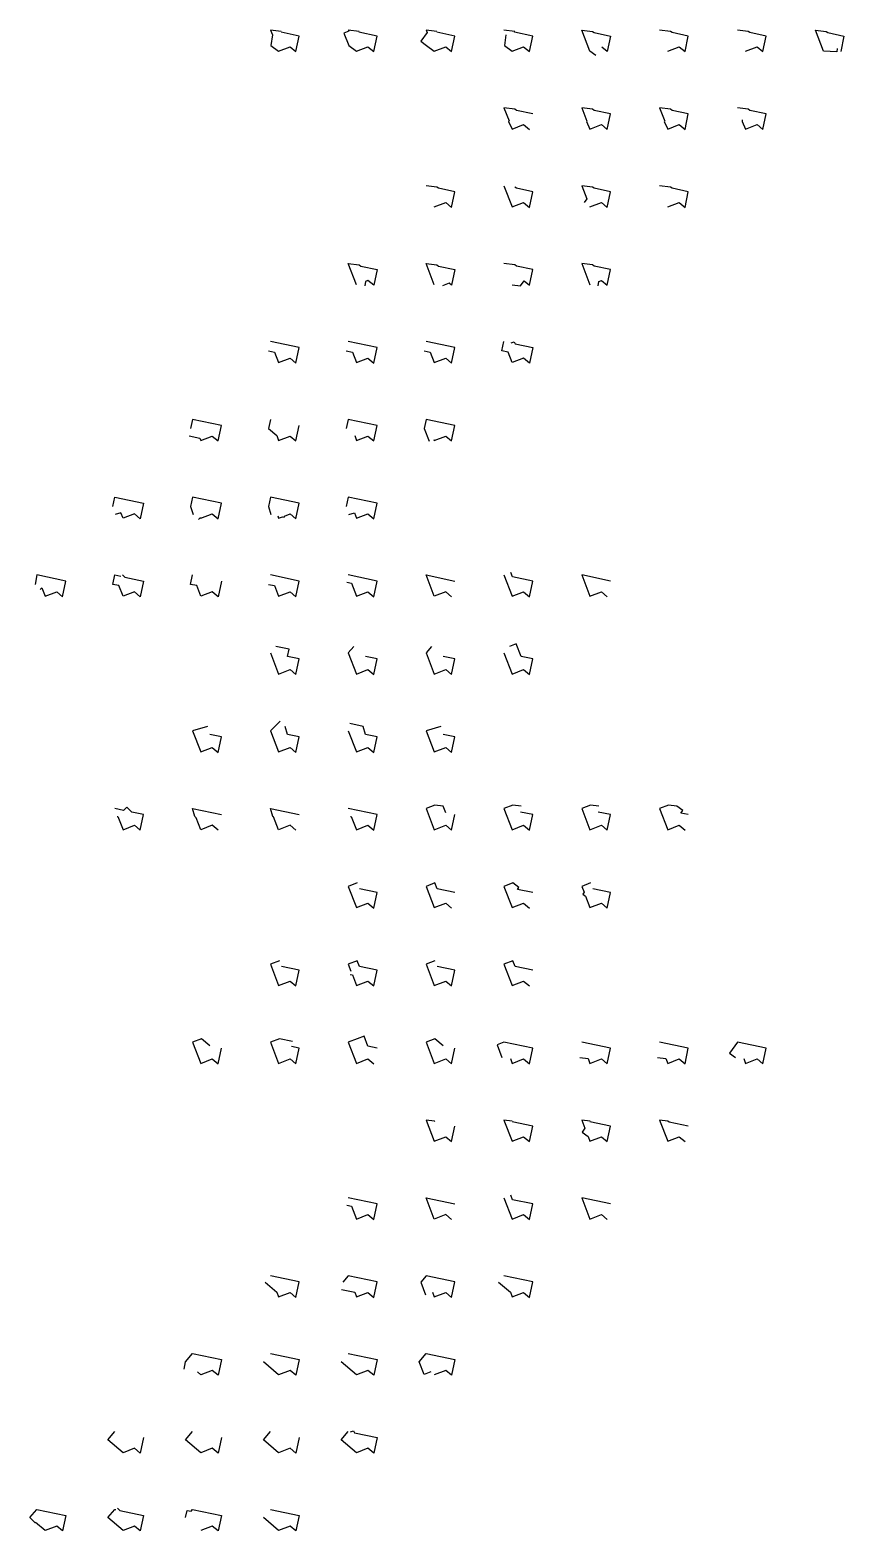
# Model space of a CAD drawing. Header units: inches. Extents: x -12292079.407 to -12292079.373, y 116895049.277 to 116895049.734.
# Drawn here: x -12292079.38856 to -12292079.38125, y 116895049.34935 to 116895049.36283 of the extents above; entities that cross this region are included whole.
import ezdxf

# ---------------------------------------------------------------- set-up
doc = ezdxf.new("R2010")
doc.units = ezdxf.units.IN
doc.header["$MEASUREMENT"] = 0

msp = doc.modelspace()

# ---------------------------------------------------------------- linework, layer by layer
at = {"color": 13}
for points in [[(-12292079.386308, 116895049.362815), (-12292079.386404, 116895049.362827), (-12292079.386387, 116895049.362784), (-12292079.3864, 116895049.362687), (-12292079.386331, 116895049.362637), (-12292079.386228, 116895049.362677), (-12292079.386176, 116895049.362633), (-12292079.386146, 116895049.362773), (-12292079.386309, 116895049.362807)], [(-12292079.38429, 116895049.362784), (-12292079.384303, 116895049.362687), (-12292079.384234, 116895049.362637), (-12292079.384131, 116895049.362677), (-12292079.384079, 116895049.362633), (-12292079.384049, 116895049.362773), (-12292079.384212, 116895049.362807), (-12292079.384211, 116895049.362815), (-12292079.384307, 116895049.362827)]]:
    msp.add_lwpolyline(points, close=True, dxfattribs=at)
for points in [[(-12292079.385609, 116895049.362815), (-12292079.385705, 116895049.362827), (-12292079.385701, 116895049.362817), (-12292079.385745, 116895049.3628), (-12292079.385701, 116895049.362687), (-12292079.385632, 116895049.362637), (-12292079.385529, 116895049.362677), (-12292079.385477, 116895049.362633), (-12292079.385447, 116895049.362773), (-12292079.38561, 116895049.362807)], [(-12292079.38491, 116895049.362815), (-12292079.385006, 116895049.362827), (-12292079.384998, 116895049.362806), (-12292079.385055, 116895049.362726), (-12292079.385002, 116895049.362687), (-12292079.384933, 116895049.362637), (-12292079.38483, 116895049.362677), (-12292079.384778, 116895049.362633), (-12292079.384748, 116895049.362773), (-12292079.384911, 116895049.362807)], [(-12292079.383481, 116895049.362599), (-12292079.383535, 116895049.362637), (-12292079.383608, 116895049.362827), (-12292079.383512, 116895049.362815), (-12292079.383497, 116895049.362804), (-12292079.38335, 116895049.362773), (-12292079.38338, 116895049.362633), (-12292079.383427, 116895049.362673)], [(-12292079.381315, 116895049.36266), (-12292079.381317, 116895049.362631), (-12292079.381438, 116895049.362637), (-12292079.381511, 116895049.362827), (-12292079.381415, 116895049.362815), (-12292079.3814, 116895049.362804), (-12292079.381254, 116895049.362773), (-12292079.381283, 116895049.362633)], [(-12292079.384049, 116895049.362074), (-12292079.384196, 116895049.362105), (-12292079.384211, 116895049.362116), (-12292079.384307, 116895049.362128), (-12292079.384262, 116895049.362012), (-12292079.384266, 116895049.362006), (-12292079.384234, 116895049.361938), (-12292079.384131, 116895049.361978), (-12292079.384079, 116895049.361934)], [(-12292079.382169, 116895049.36202), (-12292079.382169, 116895049.362006), (-12292079.382137, 116895049.361938), (-12292079.382034, 116895049.361978), (-12292079.381982, 116895049.361934), (-12292079.381953, 116895049.362074), (-12292079.382099, 116895049.362105), (-12292079.382114, 116895049.362116), (-12292079.38221, 116895049.362128)], [(-12292079.383535, 116895049.361239), (-12292079.383432, 116895049.361279), (-12292079.38338, 116895049.361235), (-12292079.38335, 116895049.361375), (-12292079.383497, 116895049.361406), (-12292079.383512, 116895049.361417), (-12292079.383608, 116895049.361429), (-12292079.383563, 116895049.361313), (-12292079.383588, 116895049.361278)], [(-12292079.384933, 116895049.36054), (-12292079.385006, 116895049.36073), (-12292079.38491, 116895049.360718), (-12292079.384895, 116895049.360707), (-12292079.384748, 116895049.360676), (-12292079.384778, 116895049.360536), (-12292079.384799, 116895049.360554), (-12292079.384858, 116895049.360531)], [(-12292079.384234, 116895049.36054), (-12292079.384159, 116895049.360531), (-12292079.384126, 116895049.360577), (-12292079.384079, 116895049.360536), (-12292079.384049, 116895049.360676), (-12292079.384196, 116895049.360707), (-12292079.384211, 116895049.360718), (-12292079.384307, 116895049.36073)], [(-12292079.384243, 116895049.360018), (-12292079.384215, 116895049.360029), (-12292079.384208, 116895049.36001), (-12292079.384049, 116895049.359977), (-12292079.384079, 116895049.359837), (-12292079.384131, 116895049.359881), (-12292079.384234, 116895049.359841), (-12292079.38427, 116895049.359936), (-12292079.384325, 116895049.359948), (-12292079.384307, 116895049.360031)], [(-12292079.387134, 116895049.359184), (-12292079.387038, 116895049.359164), (-12292079.38703, 116895049.359143), (-12292079.386927, 116895049.359182), (-12292079.386875, 116895049.359138), (-12292079.386845, 116895049.359278), (-12292079.387103, 116895049.359332), (-12292079.387121, 116895049.359249)], [(-12292079.384937, 116895049.359152), (-12292079.384933, 116895049.359143), (-12292079.38483, 116895049.359182), (-12292079.384778, 116895049.359138), (-12292079.384748, 116895049.359278), (-12292079.385006, 116895049.359332), (-12292079.385024, 116895049.359249), (-12292079.38498, 116895049.359136)], [(-12292079.387052, 116895049.358432), (-12292079.387033, 116895049.358452), (-12292079.38703, 116895049.358444), (-12292079.386927, 116895049.358483), (-12292079.386875, 116895049.358439), (-12292079.386845, 116895049.358579), (-12292079.387103, 116895049.358633), (-12292079.387121, 116895049.35855), (-12292079.387099, 116895049.358478)], [(-12292079.386339, 116895049.358465), (-12292079.386331, 116895049.358444), (-12292079.386297, 116895049.358457), (-12292079.386281, 116895049.358453), (-12292079.386279, 116895049.358464), (-12292079.386228, 116895049.358483), (-12292079.386176, 116895049.358439), (-12292079.386146, 116895049.358579), (-12292079.386404, 116895049.358633), (-12292079.386422, 116895049.35855), (-12292079.3864, 116895049.358478)], [(-12292079.388472, 116895049.357805), (-12292079.388456, 116895049.35782), (-12292079.388427, 116895049.357745), (-12292079.388324, 116895049.357785), (-12292079.388272, 116895049.35774), (-12292079.388243, 116895049.35788), (-12292079.388501, 116895049.357935), (-12292079.388518, 116895049.357851)], [(-12292079.387734, 116895049.357937), (-12292079.387712, 116895049.357916), (-12292079.387544, 116895049.35788), (-12292079.387574, 116895049.35774), (-12292079.387625, 116895049.357785), (-12292079.387728, 116895049.357745), (-12292079.387765, 116895049.35784), (-12292079.387819, 116895049.357851), (-12292079.387802, 116895049.357935), (-12292079.387748, 116895049.357923)], [(-12292079.385719, 116895049.35787), (-12292079.385677, 116895049.357861), (-12292079.385632, 116895049.357745), (-12292079.385529, 116895049.357785), (-12292079.385477, 116895049.35774), (-12292079.385447, 116895049.35788), (-12292079.385705, 116895049.357935)], [(-12292079.384307, 116895049.357935), (-12292079.384234, 116895049.357745), (-12292079.384131, 116895049.357785), (-12292079.384079, 116895049.35774), (-12292079.384049, 116895049.35788), (-12292079.38423, 116895049.357918), (-12292079.384246, 116895049.357958)], [(-12292079.386404, 116895049.357236), (-12292079.386331, 116895049.357046), (-12292079.386228, 116895049.357086), (-12292079.386176, 116895049.357041), (-12292079.386146, 116895049.357181), (-12292079.38625, 116895049.357203), (-12292079.386237, 116895049.357268), (-12292079.386355, 116895049.357293)], [(-12292079.384307, 116895049.357236), (-12292079.384234, 116895049.357046), (-12292079.384131, 116895049.357086), (-12292079.384079, 116895049.357041), (-12292079.384049, 116895049.357181), (-12292079.384153, 116895049.357203), (-12292079.384197, 116895049.357316), (-12292079.384259, 116895049.357293)], [(-12292079.386318, 116895049.356623), (-12292079.386404, 116895049.356537), (-12292079.386331, 116895049.356347), (-12292079.386228, 116895049.356387), (-12292079.386176, 116895049.356342), (-12292079.386146, 116895049.356482), (-12292079.38625, 116895049.356504), (-12292079.386272, 116895049.356576)], [(-12292079.385705, 116895049.356537), (-12292079.385632, 116895049.356347), (-12292079.385529, 116895049.356387), (-12292079.385477, 116895049.356342), (-12292079.385447, 116895049.356482), (-12292079.385551, 116895049.356504), (-12292079.385573, 116895049.356576), (-12292079.385691, 116895049.356601)], [(-12292079.38778, 116895049.355766), (-12292079.387775, 116895049.355768), (-12292079.387728, 116895049.355648), (-12292079.387625, 116895049.355688), (-12292079.387574, 116895049.355644), (-12292079.387544, 116895049.355784), (-12292079.387648, 116895049.355805), (-12292079.387695, 116895049.355852), (-12292079.387725, 116895049.355822), (-12292079.387802, 116895049.355838)], [(-12292079.386875, 116895049.355644), (-12292079.386927, 116895049.355688), (-12292079.38703, 116895049.355648), (-12292079.387071, 116895049.355755), (-12292079.387082, 116895049.355766), (-12292079.387103, 116895049.355838), (-12292079.386845, 116895049.355784)], [(-12292079.386176, 116895049.355644), (-12292079.386228, 116895049.355688), (-12292079.386331, 116895049.355648), (-12292079.386376, 116895049.355764), (-12292079.386383, 116895049.355766), (-12292079.386404, 116895049.355838), (-12292079.386146, 116895049.355784)], [(-12292079.38483, 116895049.355801), (-12292079.384852, 116895049.355859), (-12292079.384927, 116895049.355869), (-12292079.385006, 116895049.355838), (-12292079.384933, 116895049.355648), (-12292079.38483, 116895049.355688), (-12292079.384778, 116895049.355644), (-12292079.384748, 116895049.355784)], [(-12292079.382652, 116895049.355784), (-12292079.382718, 116895049.355797), (-12292079.382702, 116895049.35582), (-12292079.382755, 116895049.355859), (-12292079.38283, 116895049.355869), (-12292079.382909, 116895049.355838), (-12292079.382836, 116895049.355648), (-12292079.382733, 116895049.355688), (-12292079.382681, 116895049.355644)], [(-12292079.384049, 116895049.355085), (-12292079.384187, 116895049.355113), (-12292079.384174, 116895049.355131), (-12292079.384228, 116895049.35517), (-12292079.384307, 116895049.355139), (-12292079.384234, 116895049.354949), (-12292079.384131, 116895049.354989), (-12292079.384079, 116895049.354945)], [(-12292079.383529, 116895049.35517), (-12292079.383608, 116895049.355139), (-12292079.383588, 116895049.355087), (-12292079.3836, 116895049.355071), (-12292079.383575, 116895049.355053), (-12292079.383535, 116895049.354949), (-12292079.383432, 116895049.354989), (-12292079.38338, 116895049.354945), (-12292079.38335, 116895049.355085), (-12292079.383509, 116895049.355118)], [(-12292079.385688, 116895049.354349), (-12292079.385668, 116895049.354345), (-12292079.385632, 116895049.35425), (-12292079.385529, 116895049.35429), (-12292079.385477, 116895049.354246), (-12292079.385447, 116895049.354386), (-12292079.385605, 116895049.354419), (-12292079.385626, 116895049.354471), (-12292079.385705, 116895049.35444), (-12292079.385681, 116895049.354379)], [(-12292079.386206, 116895049.353747), (-12292079.386324, 116895049.353772), (-12292079.386404, 116895049.353741), (-12292079.386331, 116895049.353551), (-12292079.386228, 116895049.353591), (-12292079.386176, 116895049.353547), (-12292079.386146, 116895049.353687), (-12292079.386215, 116895049.353701)], [(-12292079.385447, 116895049.353687), (-12292079.385529, 116895049.353704), (-12292079.385564, 116895049.353795), (-12292079.385626, 116895049.353772), (-12292079.385705, 116895049.353741), (-12292079.385632, 116895049.353551), (-12292079.385529, 116895049.353591), (-12292079.385477, 116895049.353547)], [(-12292079.38425, 116895049.353594), (-12292079.384234, 116895049.353551), (-12292079.384131, 116895049.353591), (-12292079.384079, 116895049.353547), (-12292079.384049, 116895049.353687), (-12292079.384307, 116895049.353741), (-12292079.384369, 116895049.353717), (-12292079.384325, 116895049.353604)], [(-12292079.382154, 116895049.353594), (-12292079.382137, 116895049.353551), (-12292079.382034, 116895049.353591), (-12292079.381982, 116895049.353547), (-12292079.381953, 116895049.353687), (-12292079.38221, 116895049.353741), (-12292079.382281, 116895049.353642), (-12292079.382228, 116895049.353604)], [(-12292079.384929, 116895049.353026), (-12292079.384932, 116895049.353032), (-12292079.385006, 116895049.353042), (-12292079.384933, 116895049.352852), (-12292079.38483, 116895049.352892), (-12292079.384778, 116895049.352848), (-12292079.384748, 116895049.352988)], [(-12292079.383534, 116895049.353032), (-12292079.383608, 116895049.353042), (-12292079.38358, 116895049.352969), (-12292079.383605, 116895049.352934), (-12292079.383552, 116895049.352895), (-12292079.383535, 116895049.352852), (-12292079.383432, 116895049.352892), (-12292079.38338, 116895049.352848), (-12292079.38335, 116895049.352988), (-12292079.383535, 116895049.353026)], [(-12292079.382652, 116895049.352988), (-12292079.382823, 116895049.353024), (-12292079.382835, 116895049.353032), (-12292079.382909, 116895049.353042), (-12292079.382836, 116895049.352852), (-12292079.382733, 116895049.352892), (-12292079.382681, 116895049.352848)], [(-12292079.385719, 116895049.352279), (-12292079.385677, 116895049.35227), (-12292079.385632, 116895049.352153), (-12292079.385529, 116895049.352193), (-12292079.385477, 116895049.352149), (-12292079.385447, 116895049.352289), (-12292079.385705, 116895049.352343)], [(-12292079.384307, 116895049.352343), (-12292079.384234, 116895049.352153), (-12292079.384131, 116895049.352193), (-12292079.384079, 116895049.352149), (-12292079.384049, 116895049.352289), (-12292079.38423, 116895049.352327), (-12292079.384246, 116895049.352367)], [(-12292079.385767, 116895049.351522), (-12292079.385648, 116895049.351497), (-12292079.385632, 116895049.351454), (-12292079.385529, 116895049.351494), (-12292079.385477, 116895049.35145), (-12292079.385447, 116895049.35159), (-12292079.385705, 116895049.351644), (-12292079.385754, 116895049.351587)], [(-12292079.384949, 116895049.351497), (-12292079.384933, 116895049.351454), (-12292079.38483, 116895049.351494), (-12292079.384778, 116895049.35145), (-12292079.384748, 116895049.35159), (-12292079.385006, 116895049.351644), (-12292079.385055, 116895049.351587), (-12292079.385011, 116895049.351474)], [(-12292079.387179, 116895049.350807), (-12292079.387166, 116895049.350871), (-12292079.387103, 116895049.350945), (-12292079.386845, 116895049.350891), (-12292079.386875, 116895049.350751), (-12292079.386927, 116895049.350795), (-12292079.38703, 116895049.350755), (-12292079.387061, 116895049.350782)], [(-12292079.384964, 116895049.350782), (-12292079.385025, 116895049.350758), (-12292079.385069, 116895049.350871), (-12292079.385006, 116895049.350945), (-12292079.384748, 116895049.350891), (-12292079.384778, 116895049.350751), (-12292079.38483, 116895049.350795), (-12292079.384933, 116895049.350755)], [(-12292079.385686, 116895049.350242), (-12292079.385658, 116895049.350253), (-12292079.385651, 116895049.350235), (-12292079.385447, 116895049.350192), (-12292079.385477, 116895049.350052), (-12292079.385529, 116895049.350096), (-12292079.385632, 116895049.350056), (-12292079.385768, 116895049.350172), (-12292079.385705, 116895049.350246)], [(-12292079.387779, 116895049.349559), (-12292079.387758, 116895049.349538), (-12292079.387544, 116895049.349493), (-12292079.387574, 116895049.349353), (-12292079.387625, 116895049.349397), (-12292079.387728, 116895049.349357), (-12292079.387865, 116895049.349473), (-12292079.387802, 116895049.349547), (-12292079.387793, 116895049.349545)], [(-12292079.388517, 116895049.349427), (-12292079.388564, 116895049.349473), (-12292079.388501, 116895049.349547), (-12292079.388243, 116895049.349493), (-12292079.388272, 116895049.349353), (-12292079.388324, 116895049.349397), (-12292079.388427, 116895049.349357), (-12292079.388513, 116895049.34943)], [(-12292079.387166, 116895049.349473), (-12292079.387152, 116895049.349538), (-12292079.387117, 116895049.34953), (-12292079.387103, 116895049.349547), (-12292079.386845, 116895049.349493), (-12292079.386875, 116895049.349353), (-12292079.386927, 116895049.349397), (-12292079.38703, 116895049.349357)]]:
    msp.add_lwpolyline(points, close=True)
at = {"color": 88}
for points in [[(-12292079.382836, 116895049.362637), (-12292079.382733, 116895049.362677), (-12292079.382681, 116895049.362633), (-12292079.382652, 116895049.362773), (-12292079.382798, 116895049.362804), (-12292079.382813, 116895049.362815), (-12292079.382909, 116895049.362827)], [(-12292079.382137, 116895049.362637), (-12292079.382034, 116895049.362677), (-12292079.381982, 116895049.362633), (-12292079.381953, 116895049.362773), (-12292079.382099, 116895049.362804), (-12292079.382114, 116895049.362815), (-12292079.38221, 116895049.362827)], [(-12292079.384933, 116895049.361239), (-12292079.38483, 116895049.361279), (-12292079.384778, 116895049.361235), (-12292079.384748, 116895049.361375), (-12292079.384895, 116895049.361406), (-12292079.38491, 116895049.361417), (-12292079.385006, 116895049.361429)], [(-12292079.384307, 116895049.361429), (-12292079.384234, 116895049.361239), (-12292079.384131, 116895049.361279), (-12292079.384079, 116895049.361235), (-12292079.384049, 116895049.361375), (-12292079.384196, 116895049.361406), (-12292079.384211, 116895049.361417)], [(-12292079.382836, 116895049.361239), (-12292079.382733, 116895049.361279), (-12292079.382681, 116895049.361235), (-12292079.382652, 116895049.361375), (-12292079.382798, 116895049.361406), (-12292079.382813, 116895049.361417), (-12292079.382909, 116895049.361429)]]:
    msp.add_lwpolyline(points, close=True, dxfattribs=at)
at = {"color": 12}
for points in [[(-12292079.383567, 116895049.362006), (-12292079.383535, 116895049.361938), (-12292079.383432, 116895049.361978), (-12292079.38338, 116895049.361934), (-12292079.38335, 116895049.362074), (-12292079.383497, 116895049.362105), (-12292079.383512, 116895049.362116), (-12292079.383608, 116895049.362128), (-12292079.383562, 116895049.362008)], [(-12292079.382868, 116895049.362006), (-12292079.382836, 116895049.361938), (-12292079.382733, 116895049.361978), (-12292079.382681, 116895049.361934), (-12292079.382652, 116895049.362074), (-12292079.382798, 116895049.362105), (-12292079.382813, 116895049.362116), (-12292079.382909, 116895049.362128), (-12292079.382863, 116895049.362008)]]:
    msp.add_lwpolyline(points, close=True, dxfattribs=at)
at = {"color": 11}
for points in [[(-12292079.385632, 116895049.36054), (-12292079.385705, 116895049.36073), (-12292079.385609, 116895049.360718), (-12292079.385593, 116895049.360707), (-12292079.385447, 116895049.360676), (-12292079.385477, 116895049.360536), (-12292079.385529, 116895049.36058), (-12292079.385552, 116895049.360571), (-12292079.385557, 116895049.360531)], [(-12292079.38346, 116895049.360531), (-12292079.383455, 116895049.360571), (-12292079.383432, 116895049.36058), (-12292079.38338, 116895049.360536), (-12292079.38335, 116895049.360676), (-12292079.383497, 116895049.360707), (-12292079.383512, 116895049.360718), (-12292079.383608, 116895049.36073), (-12292079.383535, 116895049.36054)]]:
    msp.add_lwpolyline(points, close=True, dxfattribs=at)
at = {"color": 89}
for points in [[(-12292079.386422, 116895049.359948), (-12292079.386367, 116895049.359936), (-12292079.386331, 116895049.359841), (-12292079.386228, 116895049.359881), (-12292079.386176, 116895049.359837), (-12292079.386146, 116895049.359977), (-12292079.386404, 116895049.360031)], [(-12292079.385723, 116895049.359948), (-12292079.385668, 116895049.359936), (-12292079.385632, 116895049.359841), (-12292079.385529, 116895049.359881), (-12292079.385477, 116895049.359837), (-12292079.385447, 116895049.359977), (-12292079.385705, 116895049.360031)], [(-12292079.385024, 116895049.359948), (-12292079.384969, 116895049.359936), (-12292079.384933, 116895049.359841), (-12292079.38483, 116895049.359881), (-12292079.384778, 116895049.359837), (-12292079.384748, 116895049.359977), (-12292079.385006, 116895049.360031)], [(-12292079.386845, 116895049.35788), (-12292079.386875, 116895049.35774), (-12292079.386927, 116895049.357785), (-12292079.38703, 116895049.357745), (-12292079.387066, 116895049.35784), (-12292079.387121, 116895049.357851), (-12292079.387103, 116895049.357935)], [(-12292079.386422, 116895049.357851), (-12292079.386367, 116895049.35784), (-12292079.386331, 116895049.357745), (-12292079.386228, 116895049.357785), (-12292079.386176, 116895049.35774), (-12292079.386146, 116895049.35788), (-12292079.386404, 116895049.357935)]]:
    msp.add_lwpolyline(points, close=True, dxfattribs=at)
at = {"color": 10}
for points in [[(-12292079.386404, 116895049.359332), (-12292079.386422, 116895049.359249), (-12292079.386347, 116895049.359186), (-12292079.386331, 116895049.359143), (-12292079.386228, 116895049.359182), (-12292079.386176, 116895049.359138), (-12292079.386146, 116895049.359278)], [(-12292079.385648, 116895049.359186), (-12292079.385632, 116895049.359143), (-12292079.385529, 116895049.359182), (-12292079.385477, 116895049.359138), (-12292079.385447, 116895049.359278), (-12292079.385705, 116895049.359332), (-12292079.385723, 116895049.359249)]]:
    msp.add_lwpolyline(points, close=True, dxfattribs=at)
at = {"color": 9}
for points in [[(-12292079.387819, 116895049.35855), (-12292079.387802, 116895049.358633), (-12292079.387544, 116895049.358579), (-12292079.387574, 116895049.358439), (-12292079.387625, 116895049.358483), (-12292079.387728, 116895049.358444), (-12292079.387748, 116895049.358493), (-12292079.387798, 116895049.358478)], [(-12292079.385701, 116895049.358478), (-12292079.385651, 116895049.358493), (-12292079.385632, 116895049.358444), (-12292079.385529, 116895049.358483), (-12292079.385477, 116895049.358439), (-12292079.385447, 116895049.358579), (-12292079.385705, 116895049.358633), (-12292079.385723, 116895049.35855)]]:
    msp.add_lwpolyline(points, close=True, dxfattribs=at)
at = {"color": 8}
for points in [[(-12292079.384778, 116895049.35774), (-12292079.38483, 116895049.357785), (-12292079.384933, 116895049.357745), (-12292079.385006, 116895049.357935), (-12292079.384748, 116895049.35788)], [(-12292079.38335, 116895049.35788), (-12292079.383608, 116895049.357935), (-12292079.383535, 116895049.357745), (-12292079.383432, 116895049.357785), (-12292079.38338, 116895049.35774)], [(-12292079.385657, 116895049.357293), (-12292079.385705, 116895049.357236), (-12292079.385632, 116895049.357046), (-12292079.385529, 116895049.357086), (-12292079.385477, 116895049.357041), (-12292079.385447, 116895049.357181), (-12292079.385551, 116895049.357203)], [(-12292079.384958, 116895049.357293), (-12292079.385006, 116895049.357236), (-12292079.384933, 116895049.357046), (-12292079.38483, 116895049.357086), (-12292079.384778, 116895049.357041), (-12292079.384748, 116895049.357181), (-12292079.384852, 116895049.357203)], [(-12292079.384778, 116895049.352149), (-12292079.38483, 116895049.352193), (-12292079.384933, 116895049.352153), (-12292079.385006, 116895049.352343), (-12292079.384748, 116895049.352289)], [(-12292079.38335, 116895049.352289), (-12292079.383608, 116895049.352343), (-12292079.383535, 116895049.352153), (-12292079.383432, 116895049.352193), (-12292079.38338, 116895049.352149)]]:
    msp.add_lwpolyline(points, close=True, dxfattribs=at)
at = {"color": 7}
for points in [[(-12292079.386971, 116895049.356576), (-12292079.387103, 116895049.356537), (-12292079.38703, 116895049.356347), (-12292079.386927, 116895049.356387), (-12292079.386875, 116895049.356342), (-12292079.386845, 116895049.356482), (-12292079.386949, 116895049.356504)], [(-12292079.384874, 116895049.356576), (-12292079.385006, 116895049.356537), (-12292079.384933, 116895049.356347), (-12292079.38483, 116895049.356387), (-12292079.384778, 116895049.356342), (-12292079.384748, 116895049.356482), (-12292079.384852, 116895049.356504)]]:
    msp.add_lwpolyline(points, close=True, dxfattribs=at)
at = {"color": 6}
msp.add_lwpolyline([(-12292079.385684, 116895049.355766), (-12292079.385678, 116895049.355768), (-12292079.385632, 116895049.355648), (-12292079.385529, 116895049.355688), (-12292079.385477, 116895049.355644), (-12292079.385447, 116895049.355784), (-12292079.385705, 116895049.355838)], close=True, dxfattribs=at)
at = {"color": 5}
for points in [[(-12292079.384153, 116895049.355859), (-12292079.384228, 116895049.355869), (-12292079.384307, 116895049.355838), (-12292079.384234, 116895049.355648), (-12292079.384131, 116895049.355688), (-12292079.384079, 116895049.355644), (-12292079.384049, 116895049.355784), (-12292079.38416, 116895049.355807)], [(-12292079.383454, 116895049.355859), (-12292079.383529, 116895049.355869), (-12292079.383608, 116895049.355838), (-12292079.383535, 116895049.355648), (-12292079.383432, 116895049.355688), (-12292079.38338, 116895049.355644), (-12292079.38335, 116895049.355784), (-12292079.383461, 116895049.355807)]]:
    msp.add_lwpolyline(points, close=True, dxfattribs=at)
at = {"color": 90}
for points in [[(-12292079.385626, 116895049.35517), (-12292079.385705, 116895049.355139), (-12292079.385632, 116895049.354949), (-12292079.385529, 116895049.354989), (-12292079.385477, 116895049.354945), (-12292079.385447, 116895049.355085), (-12292079.385605, 116895049.355118)], [(-12292079.384748, 116895049.355085), (-12292079.384907, 116895049.355118), (-12292079.384927, 116895049.35517), (-12292079.385006, 116895049.355139), (-12292079.384933, 116895049.354949), (-12292079.38483, 116895049.354989), (-12292079.384778, 116895049.354945)], [(-12292079.386324, 116895049.354471), (-12292079.386404, 116895049.35444), (-12292079.386331, 116895049.35425), (-12292079.386228, 116895049.35429), (-12292079.386176, 116895049.354246), (-12292079.386146, 116895049.354386), (-12292079.386304, 116895049.354419)], [(-12292079.384927, 116895049.354471), (-12292079.385006, 116895049.35444), (-12292079.384933, 116895049.35425), (-12292079.38483, 116895049.35429), (-12292079.384778, 116895049.354246), (-12292079.384748, 116895049.354386), (-12292079.384907, 116895049.354419)], [(-12292079.384049, 116895049.354386), (-12292079.384208, 116895049.354419), (-12292079.384228, 116895049.354471), (-12292079.384307, 116895049.35444), (-12292079.384234, 116895049.35425), (-12292079.384131, 116895049.35429), (-12292079.384079, 116895049.354246)]]:
    msp.add_lwpolyline(points, close=True, dxfattribs=at)
at = {"color": 4}
for points in [[(-12292079.386949, 116895049.353709), (-12292079.387023, 116895049.353772), (-12292079.387103, 116895049.353741), (-12292079.38703, 116895049.353551), (-12292079.386927, 116895049.353591), (-12292079.386875, 116895049.353547), (-12292079.386845, 116895049.353687)], [(-12292079.384852, 116895049.353709), (-12292079.384927, 116895049.353772), (-12292079.385006, 116895049.353741), (-12292079.384933, 116895049.353551), (-12292079.38483, 116895049.353591), (-12292079.384778, 116895049.353547), (-12292079.384748, 116895049.353687)]]:
    msp.add_lwpolyline(points, close=True, dxfattribs=at)
at = {"color": 3}
for points in [[(-12292079.383626, 116895049.353604), (-12292079.383552, 116895049.353594), (-12292079.383535, 116895049.353551), (-12292079.383432, 116895049.353591), (-12292079.38338, 116895049.353547), (-12292079.38335, 116895049.353687), (-12292079.383608, 116895049.353741)], [(-12292079.382927, 116895049.353604), (-12292079.382853, 116895049.353594), (-12292079.382836, 116895049.353551), (-12292079.382733, 116895049.353591), (-12292079.382681, 116895049.353547), (-12292079.382652, 116895049.353687), (-12292079.382909, 116895049.353741)]]:
    msp.add_lwpolyline(points, close=True, dxfattribs=at)
at = {"color": 2}
msp.add_lwpolyline([(-12292079.384233, 116895049.353032), (-12292079.384307, 116895049.353042), (-12292079.384234, 116895049.352852), (-12292079.384131, 116895049.352892), (-12292079.384079, 116895049.352848), (-12292079.384049, 116895049.352988), (-12292079.384234, 116895049.353026)], close=True, dxfattribs=at)
at = {"color": 1}
for points in [[(-12292079.386453, 116895049.351587), (-12292079.386347, 116895049.351497), (-12292079.386331, 116895049.351454), (-12292079.386228, 116895049.351494), (-12292079.386176, 116895049.35145), (-12292079.386146, 116895049.35159), (-12292079.386404, 116895049.351644)], [(-12292079.384356, 116895049.351587), (-12292079.38425, 116895049.351497), (-12292079.384234, 116895049.351454), (-12292079.384131, 116895049.351494), (-12292079.384079, 116895049.35145), (-12292079.384049, 116895049.35159), (-12292079.384307, 116895049.351644)]]:
    msp.add_lwpolyline(points, close=True, dxfattribs=at)
at = {"color": 44}
for points in [[(-12292079.386404, 116895049.350945), (-12292079.386146, 116895049.350891), (-12292079.386176, 116895049.350751), (-12292079.386228, 116895049.350795), (-12292079.386331, 116895049.350755), (-12292079.386467, 116895049.350871)], [(-12292079.385705, 116895049.350945), (-12292079.385447, 116895049.350891), (-12292079.385477, 116895049.350751), (-12292079.385529, 116895049.350795), (-12292079.385632, 116895049.350755), (-12292079.385768, 116895049.350871)], [(-12292079.387544, 116895049.350192), (-12292079.387574, 116895049.350052), (-12292079.387625, 116895049.350096), (-12292079.387728, 116895049.350056), (-12292079.387865, 116895049.350172), (-12292079.387802, 116895049.350246)], [(-12292079.386845, 116895049.350192), (-12292079.386875, 116895049.350052), (-12292079.386927, 116895049.350096), (-12292079.38703, 116895049.350056), (-12292079.387166, 116895049.350172), (-12292079.387103, 116895049.350246)], [(-12292079.386146, 116895049.350192), (-12292079.386176, 116895049.350052), (-12292079.386228, 116895049.350096), (-12292079.386331, 116895049.350056), (-12292079.386467, 116895049.350172), (-12292079.386404, 116895049.350246)], [(-12292079.386404, 116895049.349547), (-12292079.386146, 116895049.349493), (-12292079.386176, 116895049.349353), (-12292079.386228, 116895049.349397), (-12292079.386331, 116895049.349357), (-12292079.386467, 116895049.349473)]]:
    msp.add_lwpolyline(points, close=True, dxfattribs=at)

doc.saveas('drawing.dxf')
